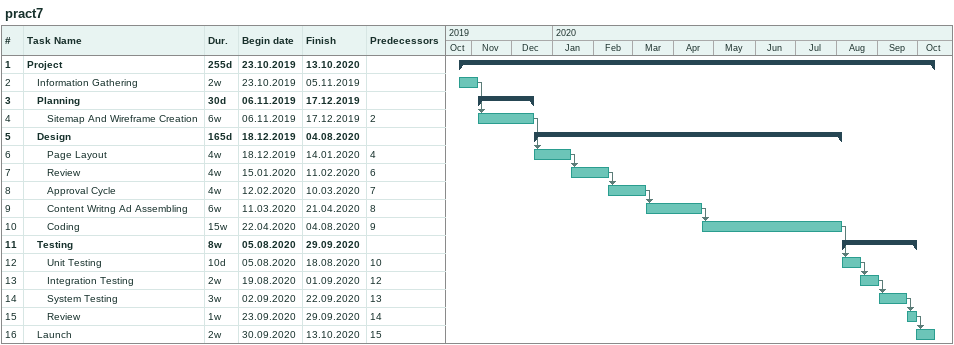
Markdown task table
pract7

| ID | Level | Task | Duration | Start | Finish | Predecessors |
|---|---|---|---|---|---|---|
| 1 | 1 | **Project** | 255d | 2019-10-23 | 2020-10-13 |  |
| 2 | 2 | Information Gathering | 2w | 2019-10-23 | 2019-11-05 |  |
| 3 | 2 | **Planning** | 30d | 2019-11-06 | 2019-12-17 |  |
| 4 | 3 | Sitemap And Wireframe Creation | 6w | 2019-11-06 | 2019-12-17 | 2 |
| 5 | 2 | **Design** | 165d | 2019-12-18 | 2020-08-04 |  |
| 6 | 3 | Page Layout | 4w | 2019-12-18 | 2020-01-14 | 4 |
| 7 | 3 | Review | 4w | 2020-01-15 | 2020-02-11 | 6 |
| 8 | 3 | Approval Cycle | 4w | 2020-02-12 | 2020-03-10 | 7 |
| 9 | 3 | Content Writng Ad Assembling | 6w | 2020-03-11 | 2020-04-21 | 8 |
| 10 | 3 | Coding | 15w | 2020-04-22 | 2020-08-04 | 9 |
| 11 | 2 | **Testing** | 8w | 2020-08-05 | 2020-09-29 |  |
| 12 | 3 | Unit Testing | 10d | 2020-08-05 | 2020-08-18 | 10 |
| 13 | 3 | Integration Testing | 2w | 2020-08-19 | 2020-09-01 | 12 |
| 14 | 3 | System Testing | 3w | 2020-09-02 | 2020-09-22 | 13 |
| 15 | 3 | Review | 1w | 2020-09-23 | 2020-09-29 | 14 |
| 16 | 2 | Launch | 2w | 2020-09-30 | 2020-10-13 | 15 |
